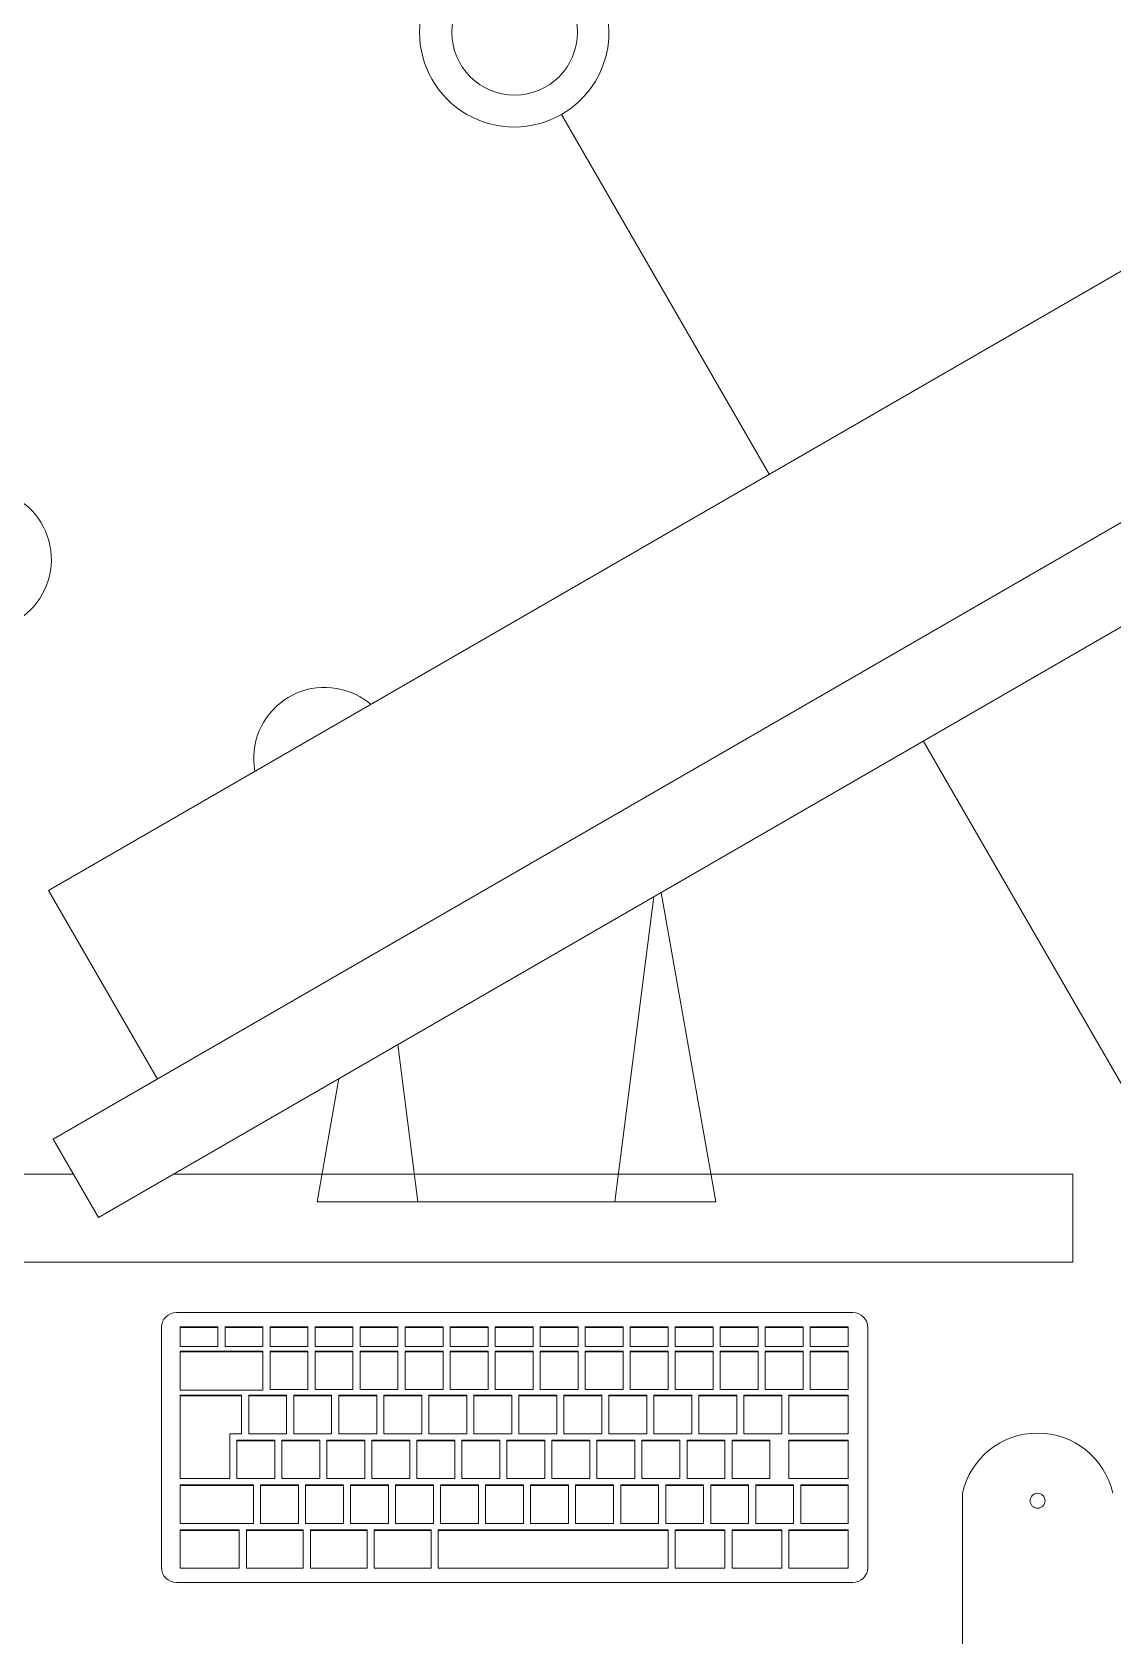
# Model space of a CAD drawing. Header units: millimetres. Extents: x 155927 to 326028, y -36033 to 97293.
# Drawn here: x 185307 to 185763, y 17322 to 18002 of the extents above; entities that cross this region are included whole.
import ezdxf

# ---------------------------------------------------------------- set-up
doc = ezdxf.new("R2010")
doc.units = ezdxf.units.MM
doc.header["$MEASUREMENT"] = 0
for name, color, linetype, lineweight in [('A-GENM', 8, 'CONTINUOUS', 9), ('E-ELEC-EQPM', 8, 'CONTINUOUS', 9), ('I-FURN', 8, 'CONTINUOUS', 9)]:
    doc.layers.add(name, color=color, linetype=linetype, lineweight=lineweight)

msp = doc.modelspace()

# ---------------------------------------------------------------- linework, layer by layer
at = {"layer": 'A-GENM'}
for p, q in [((185367.74, 17461.74), (185653.27, 17461.74)), ((185361.39, 17354.23), (185361.39, 17455.39)), ((185369.27, 17455.76), (185385.27, 17455.76)), ((185369.27, 17455.48), (185369.27, 17455.76)), ((185385.27, 17455.48), (185369.27, 17455.48)), ((185369.27, 17455.48), (185369.27, 17447.5)), ((185385.27, 17455.48), (185385.27, 17455.76)), ((185385.27, 17447.5), (185385.27, 17455.48)), ((185388.27, 17455.76), (185404.27, 17455.76)), ((185388.27, 17455.48), (185388.27, 17455.76)), ((185404.27, 17455.48), (185388.27, 17455.48)), ((185388.27, 17455.48), (185388.27, 17447.5)), ((185404.27, 17455.48), (185404.27, 17455.76)), ((185404.27, 17447.5), (185404.27, 17455.48)), ((185407.27, 17455.76), (185423.27, 17455.76)), ((185407.27, 17455.48), (185407.27, 17455.76)), ((185423.27, 17455.48), (185407.27, 17455.48)), ((185407.27, 17455.48), (185407.27, 17447.5)), ((185423.27, 17455.48), (185423.27, 17455.76)), ((185423.27, 17447.5), (185423.27, 17455.48)), ((185426.27, 17455.76), (185442.27, 17455.76)), ((185426.27, 17455.48), (185426.27, 17455.76)), ((185442.27, 17455.48), (185426.27, 17455.48)), ((185426.27, 17455.48), (185426.27, 17447.5)), ((185442.27, 17455.48), (185442.27, 17455.76)), ((185442.27, 17447.5), (185442.27, 17455.48)), ((185445.27, 17455.76), (185461.27, 17455.76)), ((185445.27, 17455.48), (185445.27, 17455.76)), ((185461.27, 17455.48), (185445.27, 17455.48)), ((185445.27, 17455.48), (185445.27, 17447.5)), ((185461.27, 17455.48), (185461.27, 17455.76)), ((185461.27, 17447.5), (185461.27, 17455.48)), ((185464.27, 17455.76), (185480.27, 17455.76)), ((185464.27, 17455.48), (185464.27, 17455.76)), ((185480.27, 17455.48), (185464.27, 17455.48)), ((185464.27, 17455.48), (185464.27, 17447.5)), ((185480.27, 17455.48), (185480.27, 17455.76)), ((185480.27, 17447.5), (185480.27, 17455.48)), ((185483.27, 17455.76), (185499.27, 17455.76)), ((185483.27, 17455.48), (185483.27, 17455.76)), ((185499.27, 17455.48), (185483.27, 17455.48)), ((185483.27, 17455.48), (185483.27, 17447.5)), ((185499.27, 17455.48), (185499.27, 17455.76)), ((185499.27, 17447.5), (185499.27, 17455.48)), ((185502.27, 17455.76), (185518.27, 17455.76)), ((185502.27, 17455.48), (185502.27, 17455.76)), ((185518.27, 17455.48), (185502.27, 17455.48)), ((185502.27, 17455.48), (185502.27, 17447.5)), ((185518.27, 17455.48), (185518.27, 17455.76)), ((185518.27, 17447.5), (185518.27, 17455.48)), ((185521.27, 17455.76), (185537.27, 17455.76)), ((185521.27, 17455.48), (185521.27, 17455.76)), ((185537.27, 17455.48), (185521.27, 17455.48)), ((185521.27, 17455.48), (185521.27, 17447.5)), ((185537.27, 17455.48), (185537.27, 17455.76)), ((185537.27, 17447.5), (185537.27, 17455.48)), ((185540.27, 17455.76), (185556.27, 17455.76)), ((185540.27, 17455.48), (185540.27, 17455.76)), ((185556.27, 17455.48), (185540.27, 17455.48)), ((185540.27, 17455.48), (185540.27, 17447.5)), ((185556.27, 17455.48), (185556.27, 17455.76)), ((185556.27, 17447.5), (185556.27, 17455.48)), ((185559.27, 17455.76), (185575.27, 17455.76)), ((185559.27, 17455.48), (185559.27, 17455.76)), ((185575.27, 17455.48), (185559.27, 17455.48)), ((185559.27, 17455.48), (185559.27, 17447.5)), ((185575.27, 17455.48), (185575.27, 17455.76)), ((185575.27, 17447.5), (185575.27, 17455.48)), ((185578.27, 17455.76), (185594.27, 17455.76)), ((185578.27, 17455.48), (185578.27, 17455.76)), ((185594.27, 17455.48), (185578.27, 17455.48)), ((185578.27, 17455.48), (185578.27, 17447.5)), ((185594.27, 17455.48), (185594.27, 17455.76)), ((185594.27, 17447.5), (185594.27, 17455.48)), ((185597.27, 17455.76), (185613.27, 17455.76)), ((185597.27, 17455.48), (185597.27, 17455.76)), ((185613.27, 17455.48), (185597.27, 17455.48)), ((185597.27, 17455.48), (185597.27, 17447.5)), ((185613.27, 17455.48), (185613.27, 17455.76)), ((185613.27, 17447.5), (185613.27, 17455.48)), ((185616.27, 17455.76), (185632.27, 17455.76)), ((185616.27, 17455.48), (185616.27, 17455.76)), ((185632.27, 17455.48), (185616.27, 17455.48)), ((185616.27, 17455.48), (185616.27, 17447.5)), ((185632.27, 17455.48), (185632.27, 17455.76)), ((185632.27, 17447.5), (185632.27, 17455.48)), ((185635.27, 17455.76), (185651.27, 17455.76)), ((185635.27, 17455.48), (185635.27, 17455.76)), ((185651.27, 17455.48), (185635.27, 17455.48)), ((185635.27, 17455.48), (185635.27, 17447.5)), ((185651.27, 17455.48), (185651.27, 17455.76)), ((185651.27, 17447.5), (185651.27, 17455.48)), ((185659.62, 17455.39), (185659.62, 17354.23)), ((185369.27, 17447.5), (185385.27, 17447.5)), ((185369.27, 17445.52), (185404.27, 17445.52)), ((185369.27, 17445.24), (185369.27, 17445.52)), ((185404.27, 17445.24), (185369.27, 17445.24)), ((185369.27, 17445.24), (185369.27, 17429)), ((185388.27, 17447.5), (185404.27, 17447.5)), ((185404.27, 17445.24), (185404.27, 17445.52)), ((185404.27, 17429), (185404.27, 17445.24)), ((185407.27, 17447.5), (185423.27, 17447.5)), ((185407.27, 17445.52), (185423.27, 17445.52)), ((185407.27, 17445.24), (185407.27, 17445.52)), ((185423.27, 17445.24), (185407.27, 17445.24)), ((185407.27, 17445.24), (185407.27, 17429.28)), ((185423.27, 17445.24), (185423.27, 17445.52)), ((185423.27, 17429.28), (185423.27, 17445.24)), ((185426.27, 17447.5), (185442.27, 17447.5)), ((185426.27, 17445.52), (185442.27, 17445.52)), ((185426.27, 17445.24), (185426.27, 17445.52)), ((185442.27, 17445.24), (185426.27, 17445.24)), ((185426.27, 17445.24), (185426.27, 17429.28)), ((185442.27, 17445.24), (185442.27, 17445.52)), ((185442.27, 17429.28), (185442.27, 17445.24)), ((185445.27, 17447.5), (185461.27, 17447.5)), ((185445.27, 17445.52), (185461.27, 17445.52)), ((185445.27, 17445.24), (185445.27, 17445.52)), ((185461.27, 17445.24), (185445.27, 17445.24)), ((185445.27, 17445.24), (185445.27, 17429.28)), ((185461.27, 17445.24), (185461.27, 17445.52)), ((185461.27, 17429.28), (185461.27, 17445.24)), ((185464.27, 17447.5), (185480.27, 17447.5)), ((185464.27, 17445.52), (185480.27, 17445.52)), ((185464.27, 17445.24), (185464.27, 17445.52)), ((185480.27, 17445.24), (185464.27, 17445.24)), ((185464.27, 17445.24), (185464.27, 17429.28)), ((185480.27, 17445.24), (185480.27, 17445.52)), ((185480.27, 17429.28), (185480.27, 17445.24)), ((185483.27, 17447.5), (185499.27, 17447.5)), ((185483.27, 17445.52), (185499.27, 17445.52)), ((185483.27, 17445.24), (185483.27, 17445.52)), ((185499.27, 17445.24), (185483.27, 17445.24)), ((185483.27, 17445.24), (185483.27, 17429.28)), ((185499.27, 17445.24), (185499.27, 17445.52)), ((185499.27, 17429.28), (185499.27, 17445.24)), ((185502.27, 17447.5), (185518.27, 17447.5)), ((185502.27, 17445.52), (185518.27, 17445.52)), ((185502.27, 17445.24), (185502.27, 17445.52)), ((185518.27, 17445.24), (185502.27, 17445.24)), ((185502.27, 17445.24), (185502.27, 17429.28)), ((185518.27, 17445.24), (185518.27, 17445.52)), ((185518.27, 17429.28), (185518.27, 17445.24)), ((185521.27, 17447.5), (185537.27, 17447.5)), ((185521.27, 17445.52), (185537.27, 17445.52)), ((185521.27, 17445.24), (185521.27, 17445.52)), ((185537.27, 17445.24), (185521.27, 17445.24)), ((185521.27, 17445.24), (185521.27, 17429.28)), ((185537.27, 17445.24), (185537.27, 17445.52)), ((185537.27, 17429.28), (185537.27, 17445.24)), ((185540.27, 17447.5), (185556.27, 17447.5)), ((185540.27, 17445.52), (185556.27, 17445.52)), ((185540.27, 17445.24), (185540.27, 17445.52)), ((185556.27, 17445.24), (185540.27, 17445.24)), ((185540.27, 17445.24), (185540.27, 17429.28)), ((185556.27, 17445.24), (185556.27, 17445.52)), ((185556.27, 17429.28), (185556.27, 17445.24)), ((185559.27, 17447.5), (185575.27, 17447.5)), ((185559.27, 17445.52), (185575.27, 17445.52)), ((185559.27, 17445.24), (185559.27, 17445.52)), ((185575.27, 17445.24), (185559.27, 17445.24)), ((185559.27, 17445.24), (185559.27, 17429.28)), ((185575.27, 17445.24), (185575.27, 17445.52)), ((185575.27, 17429.28), (185575.27, 17445.24)), ((185578.27, 17447.5), (185594.27, 17447.5)), ((185578.27, 17445.52), (185594.27, 17445.52)), ((185578.27, 17445.24), (185578.27, 17445.52)), ((185594.27, 17445.24), (185578.27, 17445.24)), ((185578.27, 17445.24), (185578.27, 17429.28)), ((185594.27, 17445.24), (185594.27, 17445.52)), ((185594.27, 17429.28), (185594.27, 17445.24)), ((185597.27, 17447.5), (185613.27, 17447.5)), ((185597.27, 17445.52), (185613.27, 17445.52)), ((185597.27, 17445.24), (185597.27, 17445.52)), ((185613.27, 17445.24), (185597.27, 17445.24)), ((185597.27, 17445.24), (185597.27, 17429.28)), ((185613.27, 17445.24), (185613.27, 17445.52)), ((185613.27, 17429.28), (185613.27, 17445.24)), ((185616.27, 17447.5), (185632.27, 17447.5)), ((185616.27, 17445.52), (185632.27, 17445.52)), ((185616.27, 17445.24), (185616.27, 17445.52)), ((185632.27, 17445.24), (185616.27, 17445.24)), ((185616.27, 17445.24), (185616.27, 17429.28)), ((185632.27, 17445.24), (185632.27, 17445.52)), ((185632.27, 17429.28), (185632.27, 17445.24)), ((185635.27, 17447.5), (185651.27, 17447.5)), ((185635.27, 17445.52), (185651.27, 17445.52)), ((185635.27, 17445.24), (185635.27, 17445.52)), ((185651.27, 17445.24), (185635.27, 17445.24)), ((185635.27, 17445.24), (185635.27, 17429.28)), ((185651.27, 17445.24), (185651.27, 17445.52)), ((185651.27, 17429.28), (185651.27, 17445.24)), ((185369.27, 17429), (185404.27, 17429)), ((185407.27, 17429.28), (185423.27, 17429.28)), ((185426.27, 17429.28), (185442.27, 17429.28)), ((185445.27, 17429.28), (185461.27, 17429.28)), ((185464.27, 17429.28), (185480.27, 17429.28)), ((185483.27, 17429.28), (185499.27, 17429.28)), ((185502.27, 17429.28), (185518.27, 17429.28)), ((185521.27, 17429.28), (185537.27, 17429.28)), ((185540.27, 17429.28), (185556.27, 17429.28)), ((185559.27, 17429.28), (185575.27, 17429.28)), ((185578.27, 17429.28), (185594.27, 17429.28)), ((185597.27, 17429.28), (185613.27, 17429.28)), ((185616.27, 17429.28), (185632.27, 17429.28)), ((185635.27, 17429.28), (185651.27, 17429.28)), ((185369.27, 17426.87), (185395.27, 17426.87)), ((185369.27, 17426.59), (185369.27, 17426.87)), ((185395.27, 17426.59), (185369.27, 17426.59)), ((185369.27, 17426.59), (185369.27, 17391.7)), ((185395.27, 17426.59), (185395.27, 17426.87)), ((185395.27, 17410.63), (185395.27, 17426.59)), ((185398.27, 17426.87), (185414.27, 17426.87)), ((185398.27, 17426.59), (185398.27, 17426.87)), ((185414.27, 17426.59), (185398.27, 17426.59)), ((185398.27, 17426.59), (185398.27, 17410.63)), ((185414.27, 17426.59), (185414.27, 17426.87)), ((185414.27, 17410.63), (185414.27, 17426.59)), ((185417.27, 17426.87), (185433.27, 17426.87)), ((185417.27, 17426.59), (185417.27, 17426.87)), ((185433.27, 17426.59), (185417.27, 17426.59)), ((185417.27, 17426.59), (185417.27, 17410.63)), ((185433.27, 17426.59), (185433.27, 17426.87)), ((185433.27, 17410.63), (185433.27, 17426.59)), ((185436.27, 17426.87), (185452.27, 17426.87)), ((185436.27, 17426.59), (185436.27, 17426.87)), ((185452.27, 17426.59), (185436.27, 17426.59)), ((185436.27, 17426.59), (185436.27, 17410.63)), ((185452.27, 17426.59), (185452.27, 17426.87)), ((185452.27, 17410.63), (185452.27, 17426.59)), ((185455.27, 17426.87), (185471.27, 17426.87)), ((185455.27, 17426.59), (185455.27, 17426.87)), ((185471.27, 17426.59), (185455.27, 17426.59)), ((185455.27, 17426.59), (185455.27, 17410.63)), ((185471.27, 17426.59), (185471.27, 17426.87)), ((185471.27, 17410.63), (185471.27, 17426.59)), ((185474.27, 17426.87), (185490.27, 17426.87)), ((185474.27, 17426.59), (185474.27, 17426.87)), ((185490.27, 17426.59), (185474.27, 17426.59)), ((185474.27, 17426.59), (185474.27, 17410.63)), ((185490.27, 17426.59), (185490.27, 17426.87)), ((185490.27, 17410.63), (185490.27, 17426.59)), ((185493.27, 17426.87), (185509.27, 17426.87)), ((185493.27, 17426.59), (185493.27, 17426.87)), ((185509.27, 17426.59), (185493.27, 17426.59)), ((185493.27, 17426.59), (185493.27, 17410.63)), ((185509.27, 17426.59), (185509.27, 17426.87)), ((185509.27, 17410.63), (185509.27, 17426.59)), ((185512.27, 17426.87), (185528.27, 17426.87)), ((185512.27, 17426.59), (185512.27, 17426.87)), ((185528.27, 17426.59), (185512.27, 17426.59)), ((185512.27, 17426.59), (185512.27, 17410.63)), ((185528.27, 17426.59), (185528.27, 17426.87)), ((185528.27, 17410.63), (185528.27, 17426.59)), ((185531.27, 17426.87), (185547.27, 17426.87)), ((185531.27, 17426.59), (185531.27, 17426.87)), ((185547.27, 17426.59), (185531.27, 17426.59)), ((185531.27, 17426.59), (185531.27, 17410.63)), ((185547.27, 17426.59), (185547.27, 17426.87)), ((185547.27, 17410.63), (185547.27, 17426.59)), ((185550.27, 17426.87), (185566.27, 17426.87)), ((185550.27, 17426.59), (185550.27, 17426.87)), ((185566.27, 17426.59), (185550.27, 17426.59)), ((185550.27, 17426.59), (185550.27, 17410.63)), ((185566.27, 17426.59), (185566.27, 17426.87)), ((185566.27, 17410.63), (185566.27, 17426.59)), ((185569.27, 17426.87), (185585.27, 17426.87)), ((185569.27, 17426.59), (185569.27, 17426.87)), ((185585.27, 17426.59), (185569.27, 17426.59)), ((185569.27, 17426.59), (185569.27, 17410.63)), ((185585.27, 17426.59), (185585.27, 17426.87)), ((185585.27, 17410.63), (185585.27, 17426.59)), ((185588.27, 17426.87), (185604.27, 17426.87)), ((185588.27, 17426.59), (185588.27, 17426.87)), ((185604.27, 17426.59), (185588.27, 17426.59)), ((185588.27, 17426.59), (185588.27, 17410.63)), ((185604.27, 17426.59), (185604.27, 17426.87)), ((185604.27, 17410.63), (185604.27, 17426.59)), ((185607.27, 17426.87), (185623.27, 17426.87)), ((185607.27, 17426.59), (185607.27, 17426.87)), ((185623.27, 17426.59), (185607.27, 17426.59)), ((185607.27, 17426.59), (185607.27, 17410.63)), ((185623.27, 17426.59), (185623.27, 17426.87)), ((185623.27, 17410.63), (185623.27, 17426.59)), ((185626.27, 17426.87), (185651.27, 17426.87)), ((185626.27, 17426.59), (185626.27, 17426.87)), ((185651.27, 17426.59), (185626.27, 17426.59)), ((185626.27, 17426.59), (185626.27, 17410.65)), ((185651.27, 17426.59), (185651.27, 17426.87)), ((185651.27, 17410.65), (185651.27, 17426.59)), ((185390.27, 17391.7), (185390.27, 17410.63)), ((185390.27, 17410.63), (185395.27, 17410.63)), ((185398.27, 17410.63), (185414.27, 17410.63)), ((185417.27, 17410.63), (185433.27, 17410.63)), ((185436.27, 17410.63), (185452.27, 17410.63)), ((185455.27, 17410.63), (185471.27, 17410.63)), ((185474.27, 17410.63), (185490.27, 17410.63)), ((185493.27, 17410.63), (185509.27, 17410.63)), ((185512.27, 17410.63), (185528.27, 17410.63)), ((185531.27, 17410.63), (185547.27, 17410.63)), ((185550.27, 17410.63), (185566.27, 17410.63)), ((185569.27, 17410.63), (185585.27, 17410.63)), ((185588.27, 17410.63), (185604.27, 17410.63)), ((185607.27, 17410.63), (185623.27, 17410.63)), ((185626.27, 17410.65), (185651.27, 17410.65)), ((185393.27, 17407.94), (185409.27, 17407.94)), ((185393.27, 17407.66), (185393.27, 17407.94)), ((185409.27, 17407.66), (185393.27, 17407.66)), ((185393.27, 17407.66), (185393.27, 17391.7)), ((185409.27, 17407.66), (185409.27, 17407.94)), ((185409.27, 17391.7), (185409.27, 17407.66)), ((185412.27, 17407.94), (185428.27, 17407.94)), ((185412.27, 17407.66), (185412.27, 17407.94)), ((185428.27, 17407.66), (185412.27, 17407.66)), ((185412.27, 17407.66), (185412.27, 17391.7)), ((185428.27, 17407.66), (185428.27, 17407.94)), ((185428.27, 17391.7), (185428.27, 17407.66)), ((185431.27, 17407.94), (185447.27, 17407.94)), ((185431.27, 17407.66), (185431.27, 17407.94)), ((185447.27, 17407.66), (185431.27, 17407.66)), ((185431.27, 17407.66), (185431.27, 17391.7)), ((185447.27, 17407.66), (185447.27, 17407.94)), ((185447.27, 17391.7), (185447.27, 17407.66)), ((185450.27, 17407.94), (185466.27, 17407.94)), ((185450.27, 17407.66), (185450.27, 17407.94)), ((185466.27, 17407.66), (185450.27, 17407.66)), ((185450.27, 17407.66), (185450.27, 17391.7)), ((185466.27, 17407.66), (185466.27, 17407.94)), ((185466.27, 17391.7), (185466.27, 17407.66)), ((185469.27, 17407.94), (185485.27, 17407.94)), ((185469.27, 17407.66), (185469.27, 17407.94)), ((185485.27, 17407.66), (185469.27, 17407.66)), ((185469.27, 17407.66), (185469.27, 17391.7)), ((185485.27, 17407.66), (185485.27, 17407.94)), ((185485.27, 17391.7), (185485.27, 17407.66)), ((185488.27, 17407.94), (185504.27, 17407.94)), ((185488.27, 17407.66), (185488.27, 17407.94)), ((185504.27, 17407.66), (185488.27, 17407.66)), ((185488.27, 17407.66), (185488.27, 17391.7)), ((185504.27, 17407.66), (185504.27, 17407.94)), ((185504.27, 17391.7), (185504.27, 17407.66)), ((185507.27, 17407.94), (185523.27, 17407.94)), ((185507.27, 17407.66), (185507.27, 17407.94)), ((185523.27, 17407.66), (185507.27, 17407.66)), ((185507.27, 17407.66), (185507.27, 17391.7)), ((185523.27, 17407.66), (185523.27, 17407.94)), ((185523.27, 17391.7), (185523.27, 17407.66)), ((185526.27, 17407.94), (185542.27, 17407.94)), ((185526.27, 17407.66), (185526.27, 17407.94)), ((185542.27, 17407.66), (185526.27, 17407.66)), ((185526.27, 17407.66), (185526.27, 17391.7)), ((185542.27, 17407.66), (185542.27, 17407.94)), ((185542.27, 17391.7), (185542.27, 17407.66)), ((185545.27, 17407.94), (185561.27, 17407.94)), ((185545.27, 17407.66), (185545.27, 17407.94)), ((185561.27, 17407.66), (185545.27, 17407.66)), ((185545.27, 17407.66), (185545.27, 17391.7)), ((185561.27, 17407.66), (185561.27, 17407.94)), ((185561.27, 17391.7), (185561.27, 17407.66)), ((185564.27, 17407.94), (185580.27, 17407.94)), ((185564.27, 17407.66), (185564.27, 17407.94)), ((185580.27, 17407.66), (185564.27, 17407.66)), ((185564.27, 17407.66), (185564.27, 17391.7)), ((185580.27, 17407.66), (185580.27, 17407.94)), ((185580.27, 17391.7), (185580.27, 17407.66)), ((185583.27, 17407.94), (185599.27, 17407.94)), ((185583.27, 17407.66), (185583.27, 17407.94)), ((185599.27, 17407.66), (185583.27, 17407.66)), ((185583.27, 17407.66), (185583.27, 17391.7)), ((185599.27, 17407.66), (185599.27, 17407.94)), ((185599.27, 17391.7), (185599.27, 17407.66)), ((185602.27, 17407.94), (185618.27, 17407.94)), ((185602.27, 17407.66), (185602.27, 17407.94)), ((185618.27, 17407.66), (185602.27, 17407.66)), ((185602.27, 17407.66), (185602.27, 17391.7)), ((185618.27, 17407.66), (185618.27, 17407.94)), ((185618.27, 17391.7), (185618.27, 17407.66)), ((185626.27, 17407.94), (185651.27, 17407.94)), ((185626.27, 17407.66), (185626.27, 17407.94)), ((185651.27, 17407.66), (185626.27, 17407.66)), ((185626.27, 17407.66), (185626.27, 17391.72)), ((185651.27, 17407.66), (185651.27, 17407.94)), ((185651.27, 17391.72), (185651.27, 17407.66)), ((185369.27, 17391.7), (185390.27, 17391.7)), ((185369.27, 17389.01), (185400.27, 17389.01)), ((185369.27, 17388.74), (185369.27, 17389.01)), ((185400.27, 17388.74), (185369.27, 17388.74)), ((185369.27, 17388.74), (185369.27, 17372.78)), ((185393.27, 17391.7), (185409.27, 17391.7)), ((185400.27, 17388.74), (185400.27, 17389.01)), ((185400.27, 17372.78), (185400.27, 17388.74)), ((185403.27, 17389.01), (185419.27, 17389.01)), ((185403.27, 17388.74), (185403.27, 17389.01)), ((185419.27, 17388.74), (185403.27, 17388.74)), ((185403.27, 17388.74), (185403.27, 17372.78)), ((185412.27, 17391.7), (185428.27, 17391.7)), ((185419.27, 17388.74), (185419.27, 17389.01)), ((185419.27, 17372.78), (185419.27, 17388.74)), ((185422.27, 17389.01), (185438.27, 17389.01)), ((185422.27, 17388.74), (185422.27, 17389.01)), ((185438.27, 17388.74), (185422.27, 17388.74)), ((185422.27, 17388.74), (185422.27, 17372.78)), ((185431.27, 17391.7), (185447.27, 17391.7)), ((185438.27, 17388.74), (185438.27, 17389.01)), ((185438.27, 17372.78), (185438.27, 17388.74)), ((185441.27, 17389.01), (185457.27, 17389.01)), ((185441.27, 17388.74), (185441.27, 17389.01)), ((185457.27, 17388.74), (185441.27, 17388.74)), ((185441.27, 17388.74), (185441.27, 17372.78)), ((185450.27, 17391.7), (185466.27, 17391.7)), ((185457.27, 17388.74), (185457.27, 17389.01)), ((185457.27, 17372.78), (185457.27, 17388.74)), ((185460.27, 17389.01), (185476.27, 17389.01)), ((185460.27, 17388.74), (185460.27, 17389.01)), ((185476.27, 17388.74), (185460.27, 17388.74)), ((185460.27, 17388.74), (185460.27, 17372.78)), ((185469.27, 17391.7), (185485.27, 17391.7)), ((185476.27, 17388.74), (185476.27, 17389.01)), ((185476.27, 17372.78), (185476.27, 17388.74)), ((185479.27, 17389.01), (185495.27, 17389.01)), ((185479.27, 17388.74), (185479.27, 17389.01)), ((185495.27, 17388.74), (185479.27, 17388.74)), ((185479.27, 17388.74), (185479.27, 17372.78)), ((185488.27, 17391.7), (185504.27, 17391.7)), ((185495.27, 17388.74), (185495.27, 17389.01)), ((185495.27, 17372.78), (185495.27, 17388.74)), ((185498.27, 17389.01), (185514.27, 17389.01)), ((185498.27, 17388.74), (185498.27, 17389.01)), ((185514.27, 17388.74), (185498.27, 17388.74)), ((185498.27, 17388.74), (185498.27, 17372.78)), ((185507.27, 17391.7), (185523.27, 17391.7)), ((185514.27, 17388.74), (185514.27, 17389.01)), ((185514.27, 17372.78), (185514.27, 17388.74)), ((185517.27, 17389.01), (185533.27, 17389.01)), ((185517.27, 17388.74), (185517.27, 17389.01)), ((185533.27, 17388.74), (185517.27, 17388.74)), ((185517.27, 17388.74), (185517.27, 17372.78)), ((185526.27, 17391.7), (185542.27, 17391.7)), ((185533.27, 17388.74), (185533.27, 17389.01)), ((185533.27, 17372.78), (185533.27, 17388.74)), ((185536.27, 17389.01), (185552.27, 17389.01)), ((185536.27, 17388.74), (185536.27, 17389.01)), ((185552.27, 17388.74), (185536.27, 17388.74)), ((185536.27, 17388.74), (185536.27, 17372.78)), ((185545.27, 17391.7), (185561.27, 17391.7)), ((185552.27, 17388.74), (185552.27, 17389.01)), ((185552.27, 17372.78), (185552.27, 17388.74)), ((185555.27, 17389.01), (185571.27, 17389.01)), ((185555.27, 17388.74), (185555.27, 17389.01)), ((185571.27, 17388.74), (185555.27, 17388.74)), ((185555.27, 17388.74), (185555.27, 17372.78)), ((185564.27, 17391.7), (185580.27, 17391.7)), ((185571.27, 17388.74), (185571.27, 17389.01)), ((185571.27, 17372.78), (185571.27, 17388.74)), ((185574.27, 17389.01), (185590.27, 17389.01)), ((185574.27, 17388.74), (185574.27, 17389.01)), ((185590.27, 17388.74), (185574.27, 17388.74)), ((185574.27, 17388.74), (185574.27, 17372.78)), ((185583.27, 17391.7), (185599.27, 17391.7)), ((185590.27, 17388.74), (185590.27, 17389.01)), ((185590.27, 17372.78), (185590.27, 17388.74)), ((185593.27, 17389.01), (185609.27, 17389.01)), ((185593.27, 17388.74), (185593.27, 17389.01)), ((185609.27, 17388.74), (185593.27, 17388.74)), ((185593.27, 17388.74), (185593.27, 17372.78)), ((185602.27, 17391.7), (185618.27, 17391.7)), ((185609.27, 17388.74), (185609.27, 17389.01)), ((185609.27, 17372.78), (185609.27, 17388.74)), ((185612.27, 17389.01), (185628.27, 17389.01)), ((185612.27, 17388.74), (185612.27, 17389.01)), ((185628.27, 17388.74), (185612.27, 17388.74)), ((185612.27, 17388.74), (185612.27, 17372.78)), ((185626.27, 17391.72), (185651.27, 17391.72)), ((185628.27, 17388.74), (185628.27, 17389.01)), ((185628.27, 17372.78), (185628.27, 17388.74)), ((185631.27, 17389.01), (185651.27, 17389.01)), ((185631.27, 17388.74), (185631.27, 17389.01)), ((185651.27, 17388.74), (185631.27, 17388.74)), ((185631.27, 17388.74), (185631.27, 17372.8)), ((185651.27, 17388.74), (185651.27, 17389.01)), ((185651.27, 17372.8), (185651.27, 17388.74)), ((185699.5, 17385.5), (185699.5, 17322)), ((185369.27, 17372.78), (185400.27, 17372.78)), ((185369.27, 17370.09), (185394.27, 17370.09)), ((185369.27, 17369.81), (185369.27, 17370.09)), ((185394.27, 17369.81), (185369.27, 17369.81)), ((185369.27, 17369.81), (185369.27, 17353.87)), ((185394.27, 17369.81), (185394.27, 17370.09)), ((185394.27, 17353.87), (185394.27, 17369.81)), ((185397.27, 17370.09), (185421.27, 17370.09)), ((185397.27, 17369.81), (185397.27, 17370.09)), ((185421.27, 17369.81), (185397.27, 17369.81)), ((185397.27, 17369.81), (185397.27, 17353.87)), ((185403.27, 17372.78), (185419.27, 17372.78)), ((185421.27, 17369.81), (185421.27, 17370.09)), ((185421.27, 17353.87), (185421.27, 17369.81)), ((185422.27, 17372.78), (185438.27, 17372.78)), ((185424.27, 17370.09), (185448.27, 17370.09)), ((185424.27, 17369.81), (185424.27, 17370.09)), ((185448.27, 17369.81), (185424.27, 17369.81)), ((185424.27, 17369.81), (185424.27, 17353.87)), ((185441.27, 17372.78), (185457.27, 17372.78)), ((185448.27, 17369.81), (185448.27, 17370.09)), ((185448.27, 17353.87), (185448.27, 17369.81)), ((185451.27, 17370.09), (185475.27, 17370.09)), ((185451.27, 17369.81), (185451.27, 17370.09)), ((185475.27, 17369.81), (185451.27, 17369.81)), ((185451.27, 17369.81), (185451.27, 17353.87)), ((185460.27, 17372.78), (185476.27, 17372.78)), ((185475.27, 17369.81), (185475.27, 17370.09)), ((185475.27, 17353.87), (185475.27, 17369.81)), ((185478.27, 17370.09), (185575.27, 17370.09)), ((185478.27, 17369.81), (185478.27, 17370.09)), ((185575.27, 17369.81), (185478.27, 17369.81)), ((185478.27, 17369.81), (185478.27, 17353.87)), ((185479.27, 17372.78), (185495.27, 17372.78)), ((185498.27, 17372.78), (185514.27, 17372.78)), ((185517.27, 17372.78), (185533.27, 17372.78)), ((185536.27, 17372.78), (185552.27, 17372.78)), ((185555.27, 17372.78), (185571.27, 17372.78)), ((185574.27, 17372.78), (185590.27, 17372.78)), ((185575.27, 17369.81), (185575.27, 17370.09)), ((185575.27, 17353.87), (185575.27, 17369.81)), ((185578.27, 17370.09), (185599.27, 17370.09)), ((185578.27, 17369.81), (185578.27, 17370.09)), ((185599.27, 17369.81), (185578.27, 17369.81)), ((185578.27, 17369.81), (185578.27, 17353.87)), ((185593.27, 17372.78), (185609.27, 17372.78)), ((185599.27, 17369.81), (185599.27, 17370.09)), ((185599.27, 17353.87), (185599.27, 17369.81)), ((185602.27, 17370.09), (185623.27, 17370.09)), ((185602.27, 17369.81), (185602.27, 17370.09)), ((185623.27, 17369.81), (185602.27, 17369.81)), ((185602.27, 17369.81), (185602.27, 17353.87)), ((185612.27, 17372.78), (185628.27, 17372.78)), ((185623.27, 17369.81), (185623.27, 17370.09)), ((185623.27, 17353.87), (185623.27, 17369.81)), ((185626.27, 17370.09), (185651.27, 17370.09)), ((185626.27, 17369.81), (185626.27, 17370.09)), ((185651.27, 17369.81), (185626.27, 17369.81)), ((185626.27, 17369.81), (185626.27, 17353.87)), ((185631.27, 17372.8), (185651.27, 17372.8)), ((185651.27, 17369.81), (185651.27, 17370.09)), ((185651.27, 17353.87), (185651.27, 17369.81)), ((185369.27, 17353.87), (185394.27, 17353.87)), ((185397.27, 17353.87), (185421.27, 17353.87)), ((185424.27, 17353.87), (185448.27, 17353.87)), ((185451.27, 17353.87), (185475.27, 17353.87)), ((185478.27, 17353.87), (185575.27, 17353.87)), ((185578.27, 17353.87), (185599.27, 17353.87)), ((185602.27, 17353.87), (185623.27, 17353.87)), ((185626.27, 17353.87), (185651.27, 17353.87)), ((185653.27, 17347.88), (185367.74, 17347.88))]:
    msp.add_line(p, q, dxfattribs=at)
for centre, radius, start, end in [((185367.74, 17455.39), 6.35, 90, 180), ((185653.27, 17455.39), 6.35, 0, 90), ((185731.25, 17378.36), 32.54, 12.68038, 167.31962), ((185731.25, 17382.35), 3.16, 0, 180), ((185731.25, 17382.35), 3.16, 180, 0), ((185367.74, 17354.23), 6.35, 180, 270), ((185653.27, 17354.23), 6.35, 270, 0)]:
    msp.add_arc(centre, radius, start, end, dxfattribs=at)
at = {"layer": 'E-ELEC-EQPM'}
for p, q in [((185918.6, 17989.08), (185313.77, 17639.88)), ((185918.6, 17989.08), (185313.77, 17639.88)), ((186008.55, 17934.89), (185315.73, 17534.89)), ((185334.78, 17501.89), (186027.6, 17901.89)), ((185334.78, 17501.89), (186027.6, 17901.89)), ((185313.77, 17639.88), (185359.72, 17560.29)), ((185313.77, 17639.88), (185359.72, 17560.29)), ((185359.72, 17560.29), (185315.73, 17534.89)), ((185315.73, 17534.89), (185334.78, 17501.89)), ((185315.73, 17534.89), (185334.78, 17501.89))]:
    msp.add_line(p, q, dxfattribs=at)
at = {"layer": 'I-FURN'}
for p, q in [((185618, 17815.53), (185530.34, 17967.36)), ((185530.34, 17967.36), (185618, 17815.53)), ((186085.36, 17006.09), (185683.01, 17702.95)), ((185683.01, 17702.95), (186085.36, 17006.09)), ((185552.82, 17508.43), (185569.3, 17637.3)), ((185595.41, 17508.43), (185572.37, 17639.07)), ((185469.68, 17508.43), (185461.19, 17574.88)), ((185436.29, 17560.5), (185427.09, 17508.43)), ((185276.3, 17520.12), (185324.26, 17520.12)), ((185366.34, 17520.12), (185746.2, 17520.12)), ((185746.2, 17520.12), (185746.2, 17483.03)), ((185427.09, 17508.43), (185595.41, 17508.43)), ((185746.2, 17483.03), (185276.3, 17483.03))]:
    msp.add_line(p, q, dxfattribs=at)
for centre, radius, start, end in [((185510.34, 18002), 40, 300.00141, 120.00141), ((185510.34, 18002), 40, 120.00141, 300.00141), ((185510.51, 18001.99), 26.51, 0, 180), ((185510.51, 18001.99), 26.51, 180, 0), ((185284.96, 17779.5), 30, 290.28516, 60.00282), ((185430.35, 17695.57), 30, 60.00282, 190.24537), ((185430.35, 17695.57), 30, 49.75455, 60.00282)]:
    msp.add_arc(centre, radius, start, end, dxfattribs=at)

doc.saveas('drawing.dxf')
